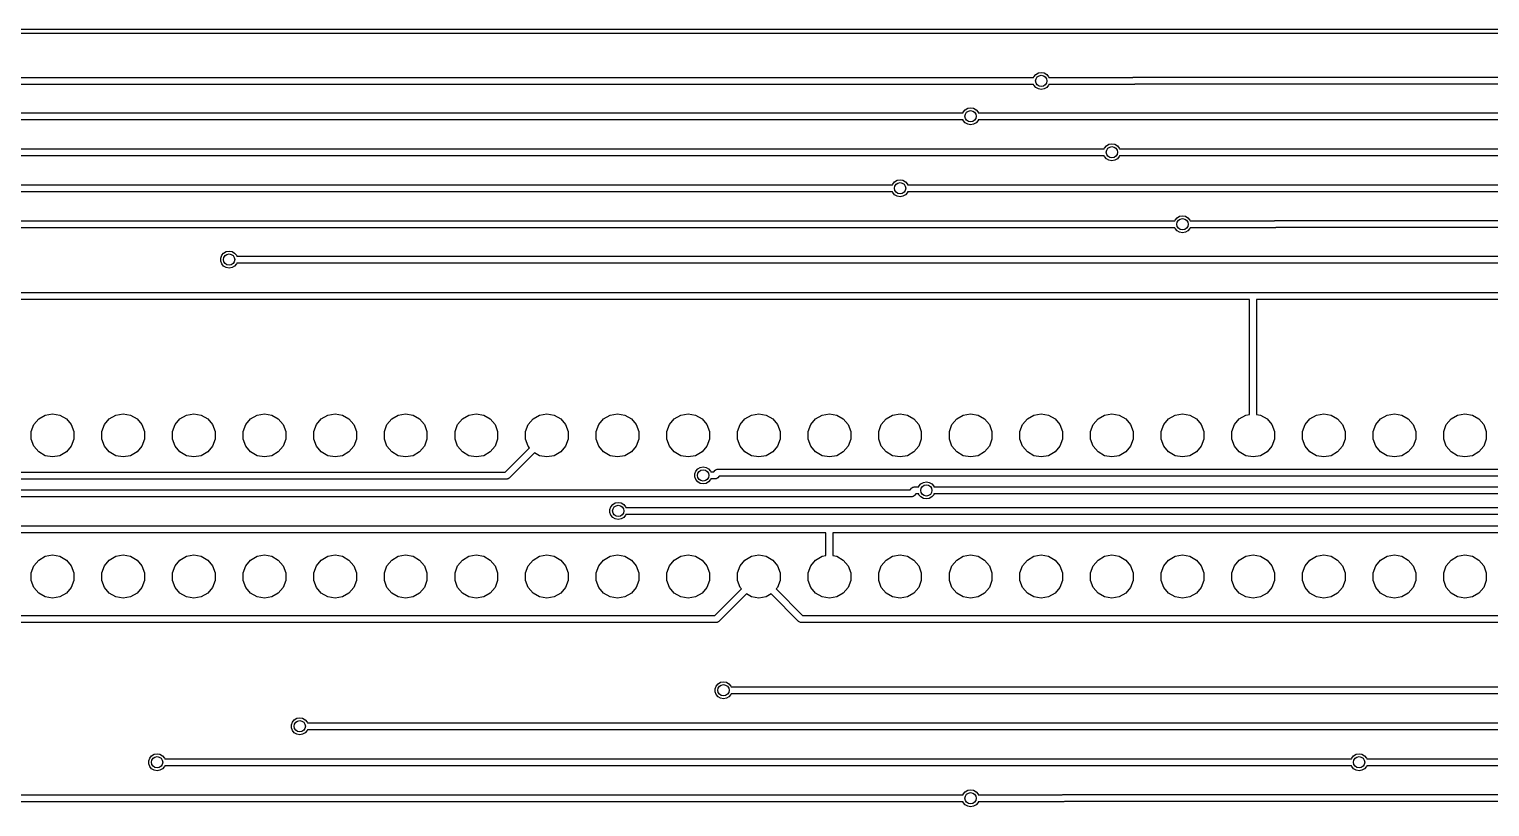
# Model space of a CAD drawing. Extents: x 70 to 225, y -126 to -70.
# Drawn here: x 121.9 to 173.6, y -97.3 to -69.7 of the extents above; entities that cross this region are included whole.
import ezdxf

# ---------------------------------------------------------------- set-up
doc = ezdxf.new("R2010")
doc.units = 0
doc.header["$MEASUREMENT"] = 0
doc.layers.add('BLACK', color=7, linetype='CONTINUOUS')

msp = doc.modelspace()

# ---------------------------------------------------------------- linework, layer by layer
at = {"layer": 'Black'}
for p, q in [((70.2, -69.725), (225.2, -69.725)), ((225.125, -69.875), (70.275, -69.875)), ((157.481, -71.4068), (157.548, -71.3266)), ((157.548, -71.3266), (157.638, -71.2743)), ((157.638, -71.2743), (157.741, -71.2562)), ((157.741, -71.2562), (157.844, -71.2743)), ((157.844, -71.2743), (157.935, -71.3266)), ((157.935, -71.3266), (158.002, -71.4068)), ((98.0413, -71.4323), (157.471, -71.4323)), ((157.471, -71.6823), (98.0931, -71.6823)), ((157.471, -71.4323), (157.481, -71.4068)), ((157.481, -71.7079), (157.471, -71.6823)), ((157.548, -71.788), (157.481, -71.7079)), ((157.638, -71.8403), (157.548, -71.788)), ((157.741, -71.8585), (157.638, -71.8403)), ((157.844, -71.8403), (157.741, -71.8585)), ((157.935, -71.788), (157.844, -71.8403)), ((158.002, -71.7079), (157.935, -71.788)), ((158.002, -71.4068), (158.011, -71.4323)), ((158.011, -71.6823), (158.002, -71.7079)), ((158.011, -71.4323), (160.979, -71.4323)), ((161.016, -71.6823), (158.011, -71.6823)), ((160.979, -71.4323), (160.984, -71.4299)), ((160.984, -71.4299), (161, -71.427)), ((161, -71.427), (161.015, -71.4228)), ((161.015, -71.4228), (161.021, -71.4233)), ((161.022, -71.6814), (161.016, -71.6823)), ((161.021, -71.4233), (161.026, -71.4223)), ((161.027, -71.6819), (161.022, -71.6814)), ((161.026, -71.4223), (202.435, -71.4223)), ((161.043, -71.6776), (161.027, -71.6819)), ((161.059, -71.6748), (161.043, -71.6776)), ((161.063, -71.6723), (161.059, -71.6748)), ((202.435, -71.6723), (161.063, -71.6723)), ((99.4913, -72.6823), (154.971, -72.6823)), ((154.971, -72.6823), (154.981, -72.6568)), ((154.981, -72.6568), (155.048, -72.5766)), ((155.048, -72.5766), (155.138, -72.5243)), ((155.138, -72.5243), (155.241, -72.5062)), ((155.241, -72.5062), (155.344, -72.5243)), ((155.344, -72.5243), (155.435, -72.5766)), ((155.435, -72.5766), (155.502, -72.6568)), ((155.502, -72.6568), (155.511, -72.6823)), ((155.511, -72.6823), (158.516, -72.6823)), ((158.516, -72.6823), (209.566, -72.6823)), ((154.971, -72.9323), (99.5431, -72.9323)), ((154.981, -72.9579), (154.971, -72.9323)), ((155.048, -73.038), (154.981, -72.9579)), ((155.138, -73.0903), (155.048, -73.038)), ((155.241, -73.1085), (155.138, -73.0903)), ((155.344, -73.0903), (155.241, -73.1085)), ((155.435, -73.038), (155.344, -73.0903)), ((155.502, -72.9579), (155.435, -73.038)), ((155.511, -72.9323), (155.502, -72.9579)), ((158.516, -72.9323), (155.511, -72.9323)), ((209.515, -72.9323), (158.516, -72.9323)), ((159.971, -73.9573), (159.981, -73.9318)), ((159.981, -73.9318), (160.048, -73.8516)), ((160.048, -73.8516), (160.138, -73.7993)), ((160.138, -73.7993), (160.241, -73.7812)), ((160.241, -73.7812), (160.344, -73.7993)), ((160.344, -73.7993), (160.435, -73.8516)), ((160.435, -73.8516), (160.502, -73.9318)), ((160.502, -73.9318), (160.511, -73.9573)), ((100.741, -73.9573), (159.971, -73.9573)), ((159.971, -74.2073), (100.793, -74.2073)), ((159.981, -74.2329), (159.971, -74.2073)), ((160.048, -74.313), (159.981, -74.2329)), ((160.138, -74.3653), (160.048, -74.313)), ((160.241, -74.3835), (160.138, -74.3653)), ((160.344, -74.3653), (160.241, -74.3835)), ((160.435, -74.313), (160.344, -74.3653)), ((160.502, -74.2329), (160.435, -74.313)), ((160.511, -74.2073), (160.502, -74.2329)), ((160.511, -73.9573), (163.516, -73.9573)), ((163.493, -74.2073), (160.511, -74.2073)), ((163.495, -74.2076), (163.493, -74.2073)), ((163.51, -74.2119), (163.495, -74.2076)), ((163.516, -74.2114), (163.51, -74.2119)), ((163.516, -73.9573), (163.522, -73.9583)), ((163.521, -74.2123), (163.516, -74.2114)), ((202.435, -74.2123), (163.521, -74.2123)), ((163.522, -73.9583), (163.527, -73.9578)), ((163.527, -73.9578), (163.543, -73.962)), ((163.543, -73.962), (163.545, -73.9623)), ((163.545, -73.9623), (202.435, -73.9623)), ((102.041, -75.2323), (152.471, -75.2323)), ((152.471, -75.4823), (102.093, -75.4823)), ((152.471, -75.2323), (152.481, -75.2068)), ((152.481, -75.5079), (152.471, -75.4823)), ((152.481, -75.2068), (152.548, -75.1266)), ((152.548, -75.1266), (152.638, -75.0743)), ((152.638, -75.0743), (152.741, -75.0562)), ((152.741, -75.0562), (152.844, -75.0743)), ((152.844, -75.0743), (152.935, -75.1266)), ((152.935, -75.1266), (153.002, -75.2068)), ((153.002, -75.2068), (153.011, -75.2323)), ((153.011, -75.4823), (153.002, -75.5079)), ((153.011, -75.2323), (156.016, -75.2323)), ((156.016, -75.4823), (153.011, -75.4823)), ((156.016, -75.2323), (209.576, -75.2323)), ((209.525, -75.4823), (156.016, -75.4823)), ((152.548, -75.588), (152.481, -75.5079)), ((152.638, -75.6403), (152.548, -75.588)), ((152.741, -75.6585), (152.638, -75.6403)), ((152.844, -75.6403), (152.741, -75.6585)), ((152.935, -75.588), (152.844, -75.6403)), ((153.002, -75.5079), (152.935, -75.588)), ((103.291, -76.5073), (162.471, -76.5073)), ((162.471, -76.5073), (162.481, -76.4818)), ((162.481, -76.4818), (162.548, -76.4016)), ((162.548, -76.4016), (162.638, -76.3493)), ((162.638, -76.3493), (162.741, -76.3312)), ((162.741, -76.3312), (162.844, -76.3493)), ((162.844, -76.3493), (162.935, -76.4016)), ((162.935, -76.4016), (163.002, -76.4818)), ((163.002, -76.4818), (163.011, -76.5073)), ((163.011, -76.5073), (165.993, -76.5073)), ((165.993, -76.5073), (165.995, -76.507)), ((165.995, -76.507), (166.01, -76.5028)), ((166.01, -76.5028), (166.016, -76.5033)), ((166.016, -76.5033), (166.021, -76.5023)), ((166.021, -76.5023), (202.435, -76.5023)), ((162.471, -76.7573), (103.343, -76.7573)), ((162.481, -76.7829), (162.471, -76.7573)), ((162.548, -76.863), (162.481, -76.7829)), ((162.638, -76.9153), (162.548, -76.863)), ((162.741, -76.9335), (162.638, -76.9153)), ((162.844, -76.9153), (162.741, -76.9335)), ((162.935, -76.863), (162.844, -76.9153)), ((163.002, -76.7829), (162.935, -76.863)), ((163.011, -76.7573), (163.002, -76.7829)), ((166.016, -76.7573), (163.011, -76.7573)), ((166.022, -76.7564), (166.016, -76.7573)), ((166.027, -76.7569), (166.022, -76.7564)), ((166.043, -76.7526), (166.027, -76.7569)), ((166.045, -76.7523), (166.043, -76.7526)), ((202.435, -76.7523), (166.045, -76.7523)), ((128.695, -77.83), (128.731, -77.7318)), ((128.695, -77.9346), (128.695, -77.83)), ((128.731, -78.0329), (128.695, -77.9346)), ((128.731, -77.7318), (128.798, -77.6516)), ((128.798, -78.113), (128.731, -78.0329)), ((128.798, -77.6516), (128.888, -77.5993)), ((128.888, -77.5993), (128.991, -77.5812)), ((128.991, -77.5812), (129.094, -77.5993)), ((129.094, -77.5993), (129.185, -77.6516)), ((129.185, -77.6516), (129.252, -77.7318)), ((129.252, -78.0329), (129.185, -78.113)), ((129.252, -77.7318), (129.261, -77.7573)), ((129.261, -78.0073), (129.252, -78.0329)), ((129.261, -77.7573), (132.266, -77.7573)), ((132.266, -78.0073), (129.261, -78.0073)), ((132.266, -77.7573), (204.721, -77.7573)), ((204.721, -78.0073), (132.266, -78.0073)), ((128.888, -78.1653), (128.798, -78.113)), ((128.991, -78.1835), (128.888, -78.1653)), ((129.094, -78.1653), (128.991, -78.1835)), ((129.185, -78.113), (129.094, -78.1653)), ((105.429, -79.045), (165.229, -79.045)), ((165.229, -79.045), (165.234, -79.0459)), ((165.234, -79.0459), (165.245, -79.0428)), ((165.245, -79.0428), (165.251, -79.0433)), ((165.251, -79.0433), (165.256, -79.0423)), ((165.256, -79.0423), (202.435, -79.0423)), ((165.116, -79.295), (105.48, -79.295)), ((165.116, -83.3645), (165.116, -79.295)), ((202.435, -79.2923), (165.366, -79.2923)), ((165.366, -79.2923), (165.366, -83.3645)), ((121.988, -83.9745), (122.079, -83.7249)), ((122.079, -83.7249), (122.25, -83.5214)), ((122.25, -83.5214), (122.48, -83.3886)), ((122.48, -83.3886), (122.741, -83.3424)), ((122.741, -83.3424), (123.003, -83.3886)), ((123.003, -83.3886), (123.233, -83.5214)), ((123.233, -83.5214), (123.404, -83.7249)), ((123.404, -83.7249), (123.495, -83.9745)), ((124.488, -83.9745), (124.579, -83.7249)), ((124.579, -83.7249), (124.75, -83.5214)), ((124.75, -83.5214), (124.98, -83.3886)), ((124.98, -83.3886), (125.241, -83.3424)), ((125.241, -83.3424), (125.503, -83.3886)), ((125.503, -83.3886), (125.733, -83.5214)), ((125.733, -83.5214), (125.904, -83.7249)), ((125.904, -83.7249), (125.995, -83.9745)), ((126.988, -83.9745), (127.079, -83.7249)), ((127.079, -83.7249), (127.25, -83.5214)), ((127.25, -83.5214), (127.48, -83.3886)), ((127.48, -83.3886), (127.741, -83.3424)), ((127.741, -83.3424), (128.003, -83.3886)), ((128.003, -83.3886), (128.233, -83.5214)), ((128.233, -83.5214), (128.404, -83.7249)), ((128.404, -83.7249), (128.495, -83.9745)), ((129.488, -83.9745), (129.579, -83.7249)), ((129.579, -83.7249), (129.75, -83.5214)), ((129.75, -83.5214), (129.98, -83.3886)), ((129.98, -83.3886), (130.241, -83.3424)), ((130.241, -83.3424), (130.503, -83.3886)), ((130.503, -83.3886), (130.733, -83.5214)), ((130.733, -83.5214), (130.904, -83.7249)), ((130.904, -83.7249), (130.995, -83.9745)), ((131.988, -83.9745), (132.079, -83.7249)), ((132.079, -83.7249), (132.25, -83.5214)), ((132.25, -83.5214), (132.48, -83.3886)), ((132.48, -83.3886), (132.741, -83.3424)), ((132.741, -83.3424), (133.003, -83.3886)), ((133.003, -83.3886), (133.233, -83.5214)), ((133.233, -83.5214), (133.404, -83.7249)), ((133.404, -83.7249), (133.495, -83.9745)), ((134.488, -83.9745), (134.579, -83.7249)), ((134.579, -83.7249), (134.75, -83.5214)), ((134.75, -83.5214), (134.98, -83.3886)), ((134.98, -83.3886), (135.241, -83.3424)), ((135.241, -83.3424), (135.503, -83.3886)), ((135.503, -83.3886), (135.733, -83.5214)), ((135.733, -83.5214), (135.904, -83.7249)), ((135.904, -83.7249), (135.995, -83.9745)), ((136.988, -83.9745), (137.079, -83.7249)), ((137.079, -83.7249), (137.25, -83.5214)), ((137.25, -83.5214), (137.48, -83.3886)), ((137.48, -83.3886), (137.741, -83.3424)), ((137.741, -83.3424), (138.003, -83.3886)), ((138.003, -83.3886), (138.233, -83.5214)), ((138.233, -83.5214), (138.404, -83.7249)), ((138.404, -83.7249), (138.495, -83.9745)), ((139.488, -83.9745), (139.579, -83.7249)), ((139.579, -83.7249), (139.75, -83.5214)), ((139.75, -83.5214), (139.98, -83.3886)), ((139.98, -83.3886), (140.241, -83.3424)), ((140.241, -83.3424), (140.503, -83.3886)), ((140.503, -83.3886), (140.733, -83.5214)), ((140.733, -83.5214), (140.904, -83.7249)), ((140.904, -83.7249), (140.995, -83.9745)), ((141.988, -83.9745), (142.079, -83.7249)), ((142.079, -83.7249), (142.25, -83.5214)), ((142.25, -83.5214), (142.48, -83.3886)), ((142.48, -83.3886), (142.741, -83.3424)), ((142.741, -83.3424), (143.003, -83.3886)), ((143.003, -83.3886), (143.233, -83.5214)), ((143.233, -83.5214), (143.404, -83.7249)), ((143.404, -83.7249), (143.495, -83.9745)), ((144.488, -83.9745), (144.579, -83.7249)), ((144.579, -83.7249), (144.75, -83.5214)), ((144.75, -83.5214), (144.98, -83.3886)), ((144.98, -83.3886), (145.241, -83.3424)), ((145.241, -83.3424), (145.503, -83.3886)), ((145.503, -83.3886), (145.733, -83.5214)), ((145.733, -83.5214), (145.904, -83.7249)), ((145.904, -83.7249), (145.995, -83.9745)), ((146.988, -83.9745), (147.079, -83.7249)), ((147.079, -83.7249), (147.25, -83.5214)), ((147.25, -83.5214), (147.48, -83.3886)), ((147.48, -83.3886), (147.741, -83.3424)), ((147.741, -83.3424), (148.003, -83.3886)), ((148.003, -83.3886), (148.233, -83.5214)), ((148.233, -83.5214), (148.404, -83.7249)), ((148.404, -83.7249), (148.495, -83.9745)), ((149.488, -83.9745), (149.579, -83.7249)), ((149.579, -83.7249), (149.75, -83.5214)), ((149.75, -83.5214), (149.98, -83.3886)), ((149.98, -83.3886), (150.241, -83.3424)), ((150.241, -83.3424), (150.503, -83.3886)), ((150.503, -83.3886), (150.733, -83.5214)), ((150.733, -83.5214), (150.904, -83.7249)), ((150.904, -83.7249), (150.995, -83.9745)), ((151.988, -83.9745), (152.079, -83.7249)), ((152.079, -83.7249), (152.25, -83.5214)), ((152.25, -83.5214), (152.48, -83.3886)), ((152.48, -83.3886), (152.741, -83.3424)), ((152.741, -83.3424), (153.003, -83.3886)), ((153.003, -83.3886), (153.233, -83.5214)), ((153.233, -83.5214), (153.404, -83.7249)), ((153.404, -83.7249), (153.495, -83.9745)), ((154.488, -83.9745), (154.579, -83.7249)), ((154.579, -83.7249), (154.75, -83.5214)), ((154.75, -83.5214), (154.98, -83.3886)), ((154.98, -83.3886), (155.241, -83.3424)), ((155.241, -83.3424), (155.503, -83.3886)), ((155.503, -83.3886), (155.733, -83.5214)), ((155.733, -83.5214), (155.904, -83.7249)), ((155.904, -83.7249), (155.995, -83.9745)), ((156.988, -83.9745), (157.079, -83.7249)), ((157.079, -83.7249), (157.25, -83.5214)), ((157.25, -83.5214), (157.48, -83.3886)), ((157.48, -83.3886), (157.741, -83.3424)), ((157.741, -83.3424), (158.003, -83.3886)), ((158.003, -83.3886), (158.233, -83.5214)), ((158.233, -83.5214), (158.404, -83.7249)), ((158.404, -83.7249), (158.495, -83.9745)), ((159.488, -83.9745), (159.579, -83.7249)), ((159.579, -83.7249), (159.75, -83.5214)), ((159.75, -83.5214), (159.98, -83.3886)), ((159.98, -83.3886), (160.241, -83.3424)), ((160.241, -83.3424), (160.503, -83.3886)), ((160.503, -83.3886), (160.733, -83.5214)), ((160.733, -83.5214), (160.904, -83.7249)), ((160.904, -83.7249), (160.995, -83.9745)), ((161.988, -83.9745), (162.079, -83.7249)), ((162.079, -83.7249), (162.25, -83.5214)), ((162.25, -83.5214), (162.48, -83.3886)), ((162.48, -83.3886), (162.741, -83.3424)), ((162.741, -83.3424), (163.003, -83.3886)), ((163.003, -83.3886), (163.233, -83.5214)), ((163.233, -83.5214), (163.404, -83.7249)), ((163.404, -83.7249), (163.495, -83.9745)), ((164.488, -83.9745), (164.579, -83.7249)), ((164.579, -83.7249), (164.75, -83.5214)), ((164.75, -83.5214), (164.98, -83.3886)), ((164.98, -83.3886), (165.116, -83.3645)), ((165.366, -83.3645), (165.503, -83.3886)), ((165.503, -83.3886), (165.733, -83.5214)), ((165.733, -83.5214), (165.904, -83.7249)), ((165.904, -83.7249), (165.995, -83.9745)), ((166.988, -83.9745), (167.079, -83.7249)), ((167.079, -83.7249), (167.25, -83.5214)), ((167.25, -83.5214), (167.48, -83.3886)), ((167.48, -83.3886), (167.741, -83.3424)), ((167.741, -83.3424), (168.003, -83.3886)), ((168.003, -83.3886), (168.233, -83.5214)), ((168.233, -83.5214), (168.404, -83.7249)), ((168.404, -83.7249), (168.495, -83.9745)), ((169.488, -83.9745), (169.579, -83.7249)), ((169.579, -83.7249), (169.75, -83.5214)), ((169.75, -83.5214), (169.98, -83.3886)), ((169.98, -83.3886), (170.241, -83.3424)), ((170.241, -83.3424), (170.503, -83.3886)), ((170.503, -83.3886), (170.733, -83.5214)), ((170.733, -83.5214), (170.904, -83.7249)), ((170.904, -83.7249), (170.995, -83.9745)), ((171.988, -83.9745), (172.079, -83.7249)), ((172.079, -83.7249), (172.25, -83.5214)), ((172.25, -83.5214), (172.48, -83.3886)), ((172.48, -83.3886), (172.741, -83.3424)), ((172.741, -83.3424), (173.003, -83.3886)), ((173.003, -83.3886), (173.233, -83.5214)), ((173.233, -83.5214), (173.404, -83.7249)), ((173.404, -83.7249), (173.495, -83.9745)), ((121.988, -84.2402), (121.988, -83.9745)), ((122.079, -84.4898), (121.988, -84.2402)), ((123.495, -84.2402), (123.404, -84.4898)), ((123.495, -83.9745), (123.495, -84.2402)), ((124.488, -84.2402), (124.488, -83.9745)), ((124.579, -84.4898), (124.488, -84.2402)), ((125.995, -84.2402), (125.904, -84.4898)), ((125.995, -83.9745), (125.995, -84.2402)), ((126.988, -84.2402), (126.988, -83.9745)), ((127.079, -84.4898), (126.988, -84.2402)), ((128.495, -84.2402), (128.404, -84.4898)), ((128.495, -83.9745), (128.495, -84.2402)), ((129.488, -84.2402), (129.488, -83.9745)), ((129.579, -84.4898), (129.488, -84.2402)), ((130.995, -84.2402), (130.904, -84.4898)), ((130.995, -83.9745), (130.995, -84.2402)), ((131.988, -84.2402), (131.988, -83.9745)), ((132.079, -84.4898), (131.988, -84.2402)), ((133.495, -84.2402), (133.404, -84.4898)), ((133.495, -83.9745), (133.495, -84.2402)), ((134.488, -84.2402), (134.488, -83.9745)), ((134.579, -84.4898), (134.488, -84.2402)), ((135.995, -84.2402), (135.904, -84.4898)), ((135.995, -83.9745), (135.995, -84.2402)), ((136.988, -84.2402), (136.988, -83.9745)), ((137.079, -84.4898), (136.988, -84.2402)), ((138.495, -84.2402), (138.404, -84.4898)), ((138.495, -83.9745), (138.495, -84.2402)), ((139.488, -84.2402), (139.488, -83.9745)), ((139.579, -84.4898), (139.488, -84.2402)), ((140.995, -84.2402), (140.904, -84.4898)), ((140.995, -83.9745), (140.995, -84.2402)), ((141.988, -84.2402), (141.988, -83.9745)), ((142.079, -84.4898), (141.988, -84.2402)), ((143.495, -84.2402), (143.404, -84.4898)), ((143.495, -83.9745), (143.495, -84.2402)), ((144.488, -84.2402), (144.488, -83.9745)), ((144.579, -84.4898), (144.488, -84.2402)), ((145.995, -84.2402), (145.904, -84.4898)), ((145.995, -83.9745), (145.995, -84.2402)), ((146.988, -84.2402), (146.988, -83.9745)), ((147.079, -84.4898), (146.988, -84.2402)), ((148.495, -84.2402), (148.404, -84.4898)), ((148.495, -83.9745), (148.495, -84.2402)), ((149.488, -84.2402), (149.488, -83.9745)), ((149.579, -84.4898), (149.488, -84.2402)), ((150.995, -84.2402), (150.904, -84.4898)), ((150.995, -83.9745), (150.995, -84.2402)), ((151.988, -84.2402), (151.988, -83.9745)), ((152.079, -84.4898), (151.988, -84.2402)), ((153.495, -84.2402), (153.404, -84.4898)), ((153.495, -83.9745), (153.495, -84.2402)), ((154.488, -84.2402), (154.488, -83.9745)), ((154.579, -84.4898), (154.488, -84.2402)), ((155.995, -84.2402), (155.904, -84.4898)), ((155.995, -83.9745), (155.995, -84.2402)), ((156.988, -84.2402), (156.988, -83.9745)), ((157.079, -84.4898), (156.988, -84.2402)), ((158.495, -84.2402), (158.404, -84.4898)), ((158.495, -83.9745), (158.495, -84.2402)), ((159.488, -84.2402), (159.488, -83.9745)), ((159.579, -84.4898), (159.488, -84.2402)), ((160.995, -84.2402), (160.904, -84.4898)), ((160.995, -83.9745), (160.995, -84.2402)), ((161.988, -84.2402), (161.988, -83.9745)), ((162.079, -84.4898), (161.988, -84.2402)), ((163.495, -84.2402), (163.404, -84.4898)), ((163.495, -83.9745), (163.495, -84.2402)), ((164.488, -84.2402), (164.488, -83.9745)), ((164.579, -84.4898), (164.488, -84.2402)), ((165.995, -84.2402), (165.904, -84.4898)), ((165.995, -83.9745), (165.995, -84.2402)), ((166.988, -84.2402), (166.988, -83.9745)), ((167.079, -84.4898), (166.988, -84.2402)), ((168.495, -84.2402), (168.404, -84.4898)), ((168.495, -83.9745), (168.495, -84.2402)), ((169.488, -84.2402), (169.488, -83.9745)), ((169.579, -84.4898), (169.488, -84.2402)), ((170.995, -84.2402), (170.904, -84.4898)), ((170.995, -83.9745), (170.995, -84.2402)), ((171.988, -84.2402), (171.988, -83.9745)), ((172.079, -84.4898), (171.988, -84.2402)), ((173.495, -84.2402), (173.404, -84.4898)), ((173.495, -83.9745), (173.495, -84.2402)), ((122.25, -84.6933), (122.079, -84.4898)), ((122.48, -84.8261), (122.25, -84.6933)), ((123.233, -84.6933), (123.003, -84.8261)), ((123.404, -84.4898), (123.233, -84.6933)), ((124.75, -84.6933), (124.579, -84.4898)), ((124.98, -84.8261), (124.75, -84.6933)), ((125.733, -84.6933), (125.503, -84.8261)), ((125.904, -84.4898), (125.733, -84.6933)), ((127.25, -84.6933), (127.079, -84.4898)), ((127.48, -84.8261), (127.25, -84.6933)), ((128.233, -84.6933), (128.003, -84.8261)), ((128.404, -84.4898), (128.233, -84.6933)), ((129.75, -84.6933), (129.579, -84.4898)), ((129.98, -84.8261), (129.75, -84.6933)), ((130.733, -84.6933), (130.503, -84.8261)), ((130.904, -84.4898), (130.733, -84.6933)), ((132.25, -84.6933), (132.079, -84.4898)), ((132.48, -84.8261), (132.25, -84.6933)), ((133.233, -84.6933), (133.003, -84.8261)), ((133.404, -84.4898), (133.233, -84.6933)), ((134.75, -84.6933), (134.579, -84.4898)), ((134.98, -84.8261), (134.75, -84.6933)), ((135.733, -84.6933), (135.503, -84.8261)), ((135.904, -84.4898), (135.733, -84.6933)), ((137.25, -84.6933), (137.079, -84.4898)), ((137.48, -84.8261), (137.25, -84.6933)), ((138.233, -84.6933), (138.003, -84.8261)), ((138.404, -84.4898), (138.233, -84.6933)), ((138.767, -85.405), (139.626, -84.5459)), ((139.802, -84.7235), (138.907, -85.6184)), ((139.626, -84.5459), (139.579, -84.4898)), ((139.98, -84.8261), (139.802, -84.7235)), ((140.733, -84.6933), (140.503, -84.8261)), ((140.904, -84.4898), (140.733, -84.6933)), ((142.25, -84.6933), (142.079, -84.4898)), ((142.48, -84.8261), (142.25, -84.6933)), ((143.233, -84.6933), (143.003, -84.8261)), ((143.404, -84.4898), (143.233, -84.6933)), ((144.75, -84.6933), (144.579, -84.4898)), ((144.98, -84.8261), (144.75, -84.6933)), ((145.733, -84.6933), (145.503, -84.8261)), ((145.904, -84.4898), (145.733, -84.6933)), ((147.25, -84.6933), (147.079, -84.4898)), ((147.48, -84.8261), (147.25, -84.6933)), ((148.233, -84.6933), (148.003, -84.8261)), ((148.404, -84.4898), (148.233, -84.6933)), ((149.75, -84.6933), (149.579, -84.4898)), ((149.98, -84.8261), (149.75, -84.6933)), ((150.733, -84.6933), (150.503, -84.8261)), ((150.904, -84.4898), (150.733, -84.6933)), ((152.25, -84.6933), (152.079, -84.4898)), ((152.48, -84.8261), (152.25, -84.6933)), ((153.233, -84.6933), (153.003, -84.8261)), ((153.404, -84.4898), (153.233, -84.6933)), ((154.75, -84.6933), (154.579, -84.4898)), ((154.98, -84.8261), (154.75, -84.6933)), ((155.733, -84.6933), (155.503, -84.8261)), ((155.904, -84.4898), (155.733, -84.6933)), ((157.25, -84.6933), (157.079, -84.4898)), ((157.48, -84.8261), (157.25, -84.6933)), ((158.233, -84.6933), (158.003, -84.8261)), ((158.404, -84.4898), (158.233, -84.6933)), ((159.75, -84.6933), (159.579, -84.4898)), ((159.98, -84.8261), (159.75, -84.6933)), ((160.733, -84.6933), (160.503, -84.8261)), ((160.904, -84.4898), (160.733, -84.6933)), ((162.25, -84.6933), (162.079, -84.4898)), ((162.48, -84.8261), (162.25, -84.6933)), ((163.233, -84.6933), (163.003, -84.8261)), ((163.404, -84.4898), (163.233, -84.6933)), ((164.75, -84.6933), (164.579, -84.4898)), ((164.98, -84.8261), (164.75, -84.6933)), ((165.733, -84.6933), (165.503, -84.8261)), ((165.904, -84.4898), (165.733, -84.6933)), ((167.25, -84.6933), (167.079, -84.4898)), ((167.48, -84.8261), (167.25, -84.6933)), ((168.233, -84.6933), (168.003, -84.8261)), ((168.404, -84.4898), (168.233, -84.6933)), ((169.75, -84.6933), (169.579, -84.4898)), ((169.98, -84.8261), (169.75, -84.6933)), ((170.733, -84.6933), (170.503, -84.8261)), ((170.904, -84.4898), (170.733, -84.6933)), ((172.25, -84.6933), (172.079, -84.4898)), ((172.48, -84.8261), (172.25, -84.6933)), ((173.233, -84.6933), (173.003, -84.8261)), ((173.404, -84.4898), (173.233, -84.6933)), ((122.741, -84.8722), (122.48, -84.8261)), ((123.003, -84.8261), (122.741, -84.8722)), ((125.241, -84.8722), (124.98, -84.8261)), ((125.503, -84.8261), (125.241, -84.8722)), ((127.741, -84.8722), (127.48, -84.8261)), ((128.003, -84.8261), (127.741, -84.8722)), ((130.241, -84.8722), (129.98, -84.8261)), ((130.503, -84.8261), (130.241, -84.8722)), ((132.741, -84.8722), (132.48, -84.8261)), ((133.003, -84.8261), (132.741, -84.8722)), ((135.241, -84.8722), (134.98, -84.8261)), ((135.503, -84.8261), (135.241, -84.8722)), ((137.741, -84.8722), (137.48, -84.8261)), ((138.003, -84.8261), (137.741, -84.8722)), ((140.241, -84.8722), (139.98, -84.8261)), ((140.503, -84.8261), (140.241, -84.8722)), ((142.741, -84.8722), (142.48, -84.8261)), ((143.003, -84.8261), (142.741, -84.8722)), ((145.241, -84.8722), (144.98, -84.8261)), ((145.503, -84.8261), (145.241, -84.8722)), ((145.512, -85.3723), (145.579, -85.2922)), ((145.579, -85.2922), (145.67, -85.2399)), ((145.67, -85.2399), (145.773, -85.2218)), ((145.773, -85.2218), (145.876, -85.2399)), ((145.876, -85.2399), (145.967, -85.2922)), ((145.967, -85.2922), (146.034, -85.3723)), ((146.248, -85.3121), (146.264, -85.3093)), ((146.264, -85.3093), (146.28, -85.3051)), ((146.28, -85.3051), (146.285, -85.3055)), ((146.285, -85.3055), (146.291, -85.3046)), ((146.291, -85.3046), (189.601, -85.3046)), ((147.741, -84.8722), (147.48, -84.8261)), ((148.003, -84.8261), (147.741, -84.8722)), ((150.241, -84.8722), (149.98, -84.8261)), ((150.503, -84.8261), (150.241, -84.8722)), ((152.741, -84.8722), (152.48, -84.8261)), ((153.003, -84.8261), (152.741, -84.8722)), ((155.241, -84.8722), (154.98, -84.8261)), ((155.503, -84.8261), (155.241, -84.8722)), ((157.741, -84.8722), (157.48, -84.8261)), ((158.003, -84.8261), (157.741, -84.8722)), ((160.241, -84.8722), (159.98, -84.8261)), ((160.503, -84.8261), (160.241, -84.8722)), ((162.741, -84.8722), (162.48, -84.8261)), ((163.003, -84.8261), (162.741, -84.8722)), ((165.241, -84.8722), (164.98, -84.8261)), ((165.503, -84.8261), (165.241, -84.8722)), ((167.741, -84.8722), (167.48, -84.8261)), ((168.003, -84.8261), (167.741, -84.8722)), ((170.241, -84.8722), (169.98, -84.8261)), ((170.503, -84.8261), (170.241, -84.8722)), ((172.741, -84.8722), (172.48, -84.8261)), ((173.003, -84.8261), (172.741, -84.8722)), ((138.819, -85.655), (102.996, -85.655)), ((103.004, -85.405), (138.767, -85.405)), ((138.824, -85.654), (138.819, -85.655)), ((138.83, -85.6545), (138.824, -85.654)), ((138.845, -85.6503), (138.83, -85.6545)), ((138.861, -85.6475), (138.845, -85.6503)), ((138.866, -85.6447), (138.861, -85.6475)), ((138.872, -85.6433), (138.866, -85.6447)), ((138.885, -85.6339), (138.872, -85.6433)), ((138.899, -85.6258), (138.885, -85.6339)), ((138.903, -85.6215), (138.899, -85.6258)), ((138.907, -85.6184), (138.903, -85.6215)), ((145.476, -85.4706), (145.512, -85.3723)), ((145.476, -85.5752), (145.476, -85.4706)), ((145.512, -85.6735), (145.476, -85.5752)), ((145.579, -85.7536), (145.512, -85.6735)), ((145.67, -85.8059), (145.579, -85.7536)), ((145.773, -85.824), (145.67, -85.8059)), ((145.876, -85.8059), (145.773, -85.824)), ((145.967, -85.7536), (145.876, -85.8059)), ((146.034, -85.6735), (145.967, -85.7536)), ((146.034, -85.3723), (146.043, -85.3979)), ((146.043, -85.6479), (146.034, -85.6735)), ((146.043, -85.3979), (146.146, -85.3979)), ((146.197, -85.6479), (146.043, -85.6479)), ((146.146, -85.3979), (146.202, -85.3412)), ((146.203, -85.6469), (146.197, -85.6479)), ((146.202, -85.3412), (146.207, -85.338)), ((146.208, -85.6474), (146.203, -85.6469)), ((146.207, -85.338), (146.21, -85.3338)), ((146.224, -85.6432), (146.208, -85.6474)), ((146.21, -85.3338), (146.224, -85.3257)), ((146.224, -85.3257), (146.238, -85.3163)), ((146.24, -85.6404), (146.224, -85.6432)), ((146.238, -85.3163), (146.243, -85.3149)), ((146.245, -85.6376), (146.24, -85.6404)), ((146.243, -85.3149), (146.248, -85.3121)), ((146.25, -85.6362), (146.245, -85.6376)), ((146.263, -85.6268), (146.25, -85.6362)), ((146.278, -85.6187), (146.263, -85.6268)), ((146.281, -85.6144), (146.278, -85.6187)), ((146.286, -85.6113), (146.281, -85.6144)), ((146.342, -85.5546), (146.286, -85.6113)), ((189.653, -85.5546), (146.342, -85.5546)), ((153.412, -85.9068), (153.479, -85.8267)), ((153.479, -85.8267), (153.57, -85.7744)), ((153.57, -85.7744), (153.673, -85.7562)), ((153.673, -85.7562), (153.776, -85.7744)), ((153.776, -85.7744), (153.866, -85.8267)), ((153.866, -85.8267), (153.934, -85.9068)), ((113.011, -86.0323), (153.097, -86.0323)), ((153.149, -86.2823), (113.011, -86.2823)), ((153.097, -86.0323), (153.16, -85.969)), ((153.154, -86.2814), (153.149, -86.2823)), ((153.16, -86.2819), (153.154, -86.2814)), ((153.16, -85.969), (153.165, -85.9658)), ((153.175, -86.2776), (153.16, -86.2819)), ((153.165, -85.9658), (153.168, -85.9616)), ((153.168, -85.9616), (153.182, -85.9534)), ((153.191, -86.2748), (153.175, -86.2776)), ((153.182, -85.9534), (153.196, -85.9441)), ((153.196, -86.272), (153.191, -86.2748)), ((153.196, -85.9441), (153.201, -85.9426)), ((153.201, -86.2706), (153.196, -86.272)), ((153.201, -85.9426), (153.206, -85.9399)), ((153.215, -86.2613), (153.201, -86.2706)), ((153.206, -85.9399), (153.222, -85.937)), ((153.229, -86.2531), (153.215, -86.2613)), ((153.222, -85.937), (153.238, -85.9328)), ((153.232, -86.2489), (153.229, -86.2531)), ((153.237, -86.2457), (153.232, -86.2489)), ((153.3, -86.1823), (153.237, -86.2457)), ((153.238, -85.9328), (153.243, -85.9333)), ((153.243, -85.9333), (153.249, -85.9323)), ((153.249, -85.9323), (153.403, -85.9323)), ((153.403, -86.1823), (153.3, -86.1823)), ((153.403, -85.9323), (153.412, -85.9068)), ((153.412, -86.2079), (153.403, -86.1823)), ((153.479, -86.288), (153.412, -86.2079)), ((153.57, -86.3403), (153.479, -86.288)), ((153.673, -86.3585), (153.57, -86.3403)), ((153.776, -86.3403), (153.673, -86.3585)), ((153.866, -86.288), (153.776, -86.3403)), ((153.934, -86.2079), (153.866, -86.288)), ((153.934, -85.9068), (153.943, -85.9323)), ((153.943, -86.1823), (153.934, -86.2079)), ((153.943, -85.9323), (154.097, -85.9323)), ((154.097, -86.1823), (153.943, -86.1823)), ((154.097, -85.9323), (189.61, -85.9323)), ((189.661, -86.1823), (154.097, -86.1823)), ((142.47, -86.7301), (142.506, -86.6318)), ((142.47, -86.8346), (142.47, -86.7301)), ((142.506, -86.9329), (142.47, -86.8346)), ((142.506, -86.6318), (142.573, -86.5517)), ((142.573, -86.5517), (142.663, -86.4994)), ((142.663, -86.4994), (142.766, -86.4812)), ((142.766, -86.4812), (142.869, -86.4994)), ((142.869, -86.4994), (142.96, -86.5517)), ((142.96, -86.5517), (143.027, -86.6318)), ((143.027, -86.6318), (143.036, -86.6573)), ((143.036, -86.6573), (143.191, -86.6573)), ((143.191, -86.6573), (189.261, -86.6573)), ((111.891, -87.3073), (150.241, -87.3073)), ((142.573, -87.013), (142.506, -86.9329)), ((142.663, -87.0653), (142.573, -87.013)), ((142.766, -87.0835), (142.663, -87.0653)), ((142.869, -87.0653), (142.766, -87.0835)), ((142.96, -87.013), (142.869, -87.0653)), ((143.027, -86.9329), (142.96, -87.013)), ((143.036, -86.9073), (143.027, -86.9329)), ((143.191, -86.9073), (143.036, -86.9073)), ((189.21, -86.9073), (143.191, -86.9073)), ((150.241, -87.3073), (178.041, -87.3073)), ((150.116, -87.5573), (111.943, -87.5573)), ((150.116, -88.0297), (150.116, -87.5573)), ((178.041, -87.5573), (150.366, -87.5573)), ((150.366, -87.5573), (150.366, -88.0297)), ((122.25, -88.5214), (122.48, -88.3886)), ((122.48, -88.3886), (122.741, -88.3424)), ((122.741, -88.3424), (123.003, -88.3886)), ((123.003, -88.3886), (123.233, -88.5214)), ((124.75, -88.5214), (124.98, -88.3886)), ((124.98, -88.3886), (125.241, -88.3424)), ((125.241, -88.3424), (125.503, -88.3886)), ((125.503, -88.3886), (125.733, -88.5214)), ((127.25, -88.5214), (127.48, -88.3886)), ((127.48, -88.3886), (127.741, -88.3424)), ((127.741, -88.3424), (128.003, -88.3886)), ((128.003, -88.3886), (128.233, -88.5214)), ((129.75, -88.5214), (129.98, -88.3886)), ((129.98, -88.3886), (130.241, -88.3424)), ((130.241, -88.3424), (130.503, -88.3886)), ((130.503, -88.3886), (130.733, -88.5214)), ((132.25, -88.5214), (132.48, -88.3886)), ((132.48, -88.3886), (132.741, -88.3424)), ((132.741, -88.3424), (133.003, -88.3886)), ((133.003, -88.3886), (133.233, -88.5214)), ((134.75, -88.5214), (134.98, -88.3886)), ((134.98, -88.3886), (135.241, -88.3424)), ((135.241, -88.3424), (135.503, -88.3886)), ((135.503, -88.3886), (135.733, -88.5214)), ((137.25, -88.5214), (137.48, -88.3886)), ((137.48, -88.3886), (137.741, -88.3424)), ((137.741, -88.3424), (138.003, -88.3886)), ((138.003, -88.3886), (138.233, -88.5214)), ((139.75, -88.5214), (139.98, -88.3886)), ((139.98, -88.3886), (140.241, -88.3424)), ((140.241, -88.3424), (140.503, -88.3886)), ((140.503, -88.3886), (140.733, -88.5214)), ((142.25, -88.5214), (142.48, -88.3886)), ((142.48, -88.3886), (142.741, -88.3424)), ((142.741, -88.3424), (143.003, -88.3886)), ((143.003, -88.3886), (143.233, -88.5214)), ((144.75, -88.5214), (144.98, -88.3886)), ((144.98, -88.3886), (145.241, -88.3424)), ((145.241, -88.3424), (145.503, -88.3886)), ((145.503, -88.3886), (145.733, -88.5214)), ((147.25, -88.5214), (147.48, -88.3886)), ((147.48, -88.3886), (147.741, -88.3424)), ((147.741, -88.3424), (148.003, -88.3886)), ((148.003, -88.3886), (148.233, -88.5214)), ((149.75, -88.5214), (149.98, -88.3886)), ((149.98, -88.3886), (150.116, -88.3645)), ((150.116, -88.3645), (150.116, -88.0297)), ((150.366, -88.0297), (150.366, -88.3645)), ((150.366, -88.3645), (150.503, -88.3886)), ((150.503, -88.3886), (150.733, -88.5214)), ((152.25, -88.5214), (152.48, -88.3886)), ((152.48, -88.3886), (152.741, -88.3424)), ((152.741, -88.3424), (153.003, -88.3886)), ((153.003, -88.3886), (153.233, -88.5214)), ((154.75, -88.5214), (154.98, -88.3886)), ((154.98, -88.3886), (155.241, -88.3424)), ((155.241, -88.3424), (155.503, -88.3886)), ((155.503, -88.3886), (155.733, -88.5214)), ((157.25, -88.5214), (157.48, -88.3886)), ((157.48, -88.3886), (157.741, -88.3424)), ((157.741, -88.3424), (158.003, -88.3886)), ((158.003, -88.3886), (158.233, -88.5214)), ((159.75, -88.5214), (159.98, -88.3886)), ((159.98, -88.3886), (160.241, -88.3424)), ((160.241, -88.3424), (160.503, -88.3886)), ((160.503, -88.3886), (160.733, -88.5214)), ((162.25, -88.5214), (162.48, -88.3886)), ((162.48, -88.3886), (162.741, -88.3424)), ((162.741, -88.3424), (163.003, -88.3886)), ((163.003, -88.3886), (163.233, -88.5214)), ((164.75, -88.5214), (164.98, -88.3886)), ((164.98, -88.3886), (165.241, -88.3424)), ((165.241, -88.3424), (165.503, -88.3886)), ((165.503, -88.3886), (165.733, -88.5214)), ((167.25, -88.5214), (167.48, -88.3886)), ((167.48, -88.3886), (167.741, -88.3424)), ((167.741, -88.3424), (168.003, -88.3886)), ((168.003, -88.3886), (168.233, -88.5214)), ((169.75, -88.5214), (169.98, -88.3886)), ((169.98, -88.3886), (170.241, -88.3424)), ((170.241, -88.3424), (170.503, -88.3886)), ((170.503, -88.3886), (170.733, -88.5214)), ((172.25, -88.5214), (172.48, -88.3886)), ((172.48, -88.3886), (172.741, -88.3424)), ((172.741, -88.3424), (173.003, -88.3886)), ((173.003, -88.3886), (173.233, -88.5214)), ((121.988, -88.9745), (122.079, -88.7249)), ((122.079, -88.7249), (122.25, -88.5214)), ((123.233, -88.5214), (123.404, -88.7249)), ((123.404, -88.7249), (123.495, -88.9745)), ((124.488, -88.9745), (124.579, -88.7249)), ((124.579, -88.7249), (124.75, -88.5214)), ((125.733, -88.5214), (125.904, -88.7249)), ((125.904, -88.7249), (125.995, -88.9745)), ((126.988, -88.9745), (127.079, -88.7249)), ((127.079, -88.7249), (127.25, -88.5214)), ((128.233, -88.5214), (128.404, -88.7249)), ((128.404, -88.7249), (128.495, -88.9745)), ((129.488, -88.9745), (129.579, -88.7249)), ((129.579, -88.7249), (129.75, -88.5214)), ((130.733, -88.5214), (130.904, -88.7249)), ((130.904, -88.7249), (130.995, -88.9745)), ((131.988, -88.9745), (132.079, -88.7249)), ((132.079, -88.7249), (132.25, -88.5214)), ((133.233, -88.5214), (133.404, -88.7249)), ((133.404, -88.7249), (133.495, -88.9745)), ((134.488, -88.9745), (134.579, -88.7249)), ((134.579, -88.7249), (134.75, -88.5214)), ((135.733, -88.5214), (135.904, -88.7249)), ((135.904, -88.7249), (135.995, -88.9745)), ((136.988, -88.9745), (137.079, -88.7249)), ((137.079, -88.7249), (137.25, -88.5214)), ((138.233, -88.5214), (138.404, -88.7249)), ((138.404, -88.7249), (138.495, -88.9745)), ((139.488, -88.9745), (139.579, -88.7249)), ((139.579, -88.7249), (139.75, -88.5214)), ((140.733, -88.5214), (140.904, -88.7249)), ((140.904, -88.7249), (140.995, -88.9745)), ((141.988, -88.9745), (142.079, -88.7249)), ((142.079, -88.7249), (142.25, -88.5214)), ((143.233, -88.5214), (143.404, -88.7249)), ((143.404, -88.7249), (143.495, -88.9745)), ((144.488, -88.9745), (144.579, -88.7249)), ((144.579, -88.7249), (144.75, -88.5214)), ((145.733, -88.5214), (145.904, -88.7249)), ((145.904, -88.7249), (145.995, -88.9745)), ((146.988, -88.9745), (147.079, -88.7249)), ((147.079, -88.7249), (147.25, -88.5214)), ((148.233, -88.5214), (148.404, -88.7249)), ((148.404, -88.7249), (148.495, -88.9745)), ((149.488, -88.9745), (149.579, -88.7249)), ((149.579, -88.7249), (149.75, -88.5214)), ((150.733, -88.5214), (150.904, -88.7249)), ((150.904, -88.7249), (150.995, -88.9745)), ((151.988, -88.9745), (152.079, -88.7249)), ((152.079, -88.7249), (152.25, -88.5214)), ((153.233, -88.5214), (153.404, -88.7249)), ((153.404, -88.7249), (153.495, -88.9745)), ((154.488, -88.9745), (154.579, -88.7249)), ((154.579, -88.7249), (154.75, -88.5214)), ((155.733, -88.5214), (155.904, -88.7249)), ((155.904, -88.7249), (155.995, -88.9745)), ((156.988, -88.9745), (157.079, -88.7249)), ((157.079, -88.7249), (157.25, -88.5214)), ((158.233, -88.5214), (158.404, -88.7249)), ((158.404, -88.7249), (158.495, -88.9745)), ((159.488, -88.9745), (159.579, -88.7249)), ((159.579, -88.7249), (159.75, -88.5214)), ((160.733, -88.5214), (160.904, -88.7249)), ((160.904, -88.7249), (160.995, -88.9745)), ((161.988, -88.9745), (162.079, -88.7249)), ((162.079, -88.7249), (162.25, -88.5214)), ((163.233, -88.5214), (163.404, -88.7249)), ((163.404, -88.7249), (163.495, -88.9745)), ((164.488, -88.9745), (164.579, -88.7249)), ((164.579, -88.7249), (164.75, -88.5214)), ((165.733, -88.5214), (165.904, -88.7249)), ((165.904, -88.7249), (165.995, -88.9745)), ((166.988, -88.9745), (167.079, -88.7249)), ((167.079, -88.7249), (167.25, -88.5214)), ((168.233, -88.5214), (168.404, -88.7249)), ((168.404, -88.7249), (168.495, -88.9745)), ((169.488, -88.9745), (169.579, -88.7249)), ((169.579, -88.7249), (169.75, -88.5214)), ((170.733, -88.5214), (170.904, -88.7249)), ((170.904, -88.7249), (170.995, -88.9745)), ((171.988, -88.9745), (172.079, -88.7249)), ((172.079, -88.7249), (172.25, -88.5214)), ((173.233, -88.5214), (173.404, -88.7249)), ((173.404, -88.7249), (173.495, -88.9745)), ((121.988, -89.2402), (121.988, -88.9745)), ((122.079, -89.4898), (121.988, -89.2402)), ((123.495, -89.2402), (123.404, -89.4898)), ((123.495, -88.9745), (123.495, -89.2402)), ((124.488, -89.2402), (124.488, -88.9745)), ((124.579, -89.4898), (124.488, -89.2402)), ((125.995, -89.2402), (125.904, -89.4898)), ((125.995, -88.9745), (125.995, -89.2402)), ((126.988, -89.2402), (126.988, -88.9745)), ((127.079, -89.4898), (126.988, -89.2402)), ((128.495, -89.2402), (128.404, -89.4898)), ((128.495, -88.9745), (128.495, -89.2402)), ((129.488, -89.2402), (129.488, -88.9745)), ((129.579, -89.4898), (129.488, -89.2402)), ((130.995, -89.2402), (130.904, -89.4898)), ((130.995, -88.9745), (130.995, -89.2402)), ((131.988, -89.2402), (131.988, -88.9745)), ((132.079, -89.4898), (131.988, -89.2402)), ((133.495, -89.2402), (133.404, -89.4898)), ((133.495, -88.9745), (133.495, -89.2402)), ((134.488, -89.2402), (134.488, -88.9745)), ((134.579, -89.4898), (134.488, -89.2402)), ((135.995, -89.2402), (135.904, -89.4898)), ((135.995, -88.9745), (135.995, -89.2402)), ((136.988, -89.2402), (136.988, -88.9745)), ((137.079, -89.4898), (136.988, -89.2402)), ((138.495, -89.2402), (138.404, -89.4898)), ((138.495, -88.9745), (138.495, -89.2402)), ((139.488, -89.2402), (139.488, -88.9745)), ((139.579, -89.4898), (139.488, -89.2402)), ((140.995, -89.2402), (140.904, -89.4898)), ((140.995, -88.9745), (140.995, -89.2402)), ((141.988, -89.2402), (141.988, -88.9745)), ((142.079, -89.4898), (141.988, -89.2402)), ((143.495, -89.2402), (143.404, -89.4898)), ((143.495, -88.9745), (143.495, -89.2402)), ((144.488, -89.2402), (144.488, -88.9745)), ((144.579, -89.4898), (144.488, -89.2402)), ((145.995, -89.2402), (145.904, -89.4898)), ((145.995, -88.9745), (145.995, -89.2402)), ((146.988, -89.2402), (146.988, -88.9745)), ((147.079, -89.4898), (146.988, -89.2402)), ((148.495, -89.2402), (148.404, -89.4898)), ((148.495, -88.9745), (148.495, -89.2402)), ((149.488, -89.2402), (149.488, -88.9745)), ((149.579, -89.4898), (149.488, -89.2402)), ((150.995, -89.2402), (150.904, -89.4898)), ((150.995, -88.9745), (150.995, -89.2402)), ((151.988, -89.2402), (151.988, -88.9745)), ((152.079, -89.4898), (151.988, -89.2402)), ((153.495, -89.2402), (153.404, -89.4898)), ((153.495, -88.9745), (153.495, -89.2402)), ((154.488, -89.2402), (154.488, -88.9745)), ((154.579, -89.4898), (154.488, -89.2402)), ((155.995, -89.2402), (155.904, -89.4898)), ((155.995, -88.9745), (155.995, -89.2402)), ((156.988, -89.2402), (156.988, -88.9745)), ((157.079, -89.4898), (156.988, -89.2402)), ((158.495, -89.2402), (158.404, -89.4898)), ((158.495, -88.9745), (158.495, -89.2402)), ((159.488, -89.2402), (159.488, -88.9745)), ((159.579, -89.4898), (159.488, -89.2402)), ((160.995, -89.2402), (160.904, -89.4898)), ((160.995, -88.9745), (160.995, -89.2402)), ((161.988, -89.2402), (161.988, -88.9745)), ((162.079, -89.4898), (161.988, -89.2402)), ((163.495, -89.2402), (163.404, -89.4898)), ((163.495, -88.9745), (163.495, -89.2402)), ((164.488, -89.2402), (164.488, -88.9745)), ((164.579, -89.4898), (164.488, -89.2402)), ((165.995, -89.2402), (165.904, -89.4898)), ((165.995, -88.9745), (165.995, -89.2402)), ((166.988, -89.2402), (166.988, -88.9745)), ((167.079, -89.4898), (166.988, -89.2402)), ((168.495, -89.2402), (168.404, -89.4898)), ((168.495, -88.9745), (168.495, -89.2402)), ((169.488, -89.2402), (169.488, -88.9745)), ((169.579, -89.4898), (169.488, -89.2402)), ((170.995, -89.2402), (170.904, -89.4898)), ((170.995, -88.9745), (170.995, -89.2402)), ((171.988, -89.2402), (171.988, -88.9745)), ((172.079, -89.4898), (171.988, -89.2402)), ((173.495, -89.2402), (173.404, -89.4898)), ((173.495, -88.9745), (173.495, -89.2402)), ((122.25, -89.6933), (122.079, -89.4898)), ((122.48, -89.8261), (122.25, -89.6933)), ((122.741, -89.8722), (122.48, -89.8261)), ((123.003, -89.8261), (122.741, -89.8722)), ((123.233, -89.6933), (123.003, -89.8261)), ((123.404, -89.4898), (123.233, -89.6933)), ((124.75, -89.6933), (124.579, -89.4898)), ((124.98, -89.8261), (124.75, -89.6933)), ((125.241, -89.8722), (124.98, -89.8261)), ((125.503, -89.8261), (125.241, -89.8722)), ((125.733, -89.6933), (125.503, -89.8261)), ((125.904, -89.4898), (125.733, -89.6933)), ((127.25, -89.6933), (127.079, -89.4898)), ((127.48, -89.8261), (127.25, -89.6933)), ((127.741, -89.8722), (127.48, -89.8261)), ((128.003, -89.8261), (127.741, -89.8722)), ((128.233, -89.6933), (128.003, -89.8261)), ((128.404, -89.4898), (128.233, -89.6933)), ((129.75, -89.6933), (129.579, -89.4898)), ((129.98, -89.8261), (129.75, -89.6933)), ((130.241, -89.8722), (129.98, -89.8261)), ((130.503, -89.8261), (130.241, -89.8722)), ((130.733, -89.6933), (130.503, -89.8261)), ((130.904, -89.4898), (130.733, -89.6933)), ((132.25, -89.6933), (132.079, -89.4898)), ((132.48, -89.8261), (132.25, -89.6933)), ((132.741, -89.8722), (132.48, -89.8261)), ((133.003, -89.8261), (132.741, -89.8722)), ((133.233, -89.6933), (133.003, -89.8261)), ((133.404, -89.4898), (133.233, -89.6933)), ((134.75, -89.6933), (134.579, -89.4898)), ((134.98, -89.8261), (134.75, -89.6933)), ((135.241, -89.8722), (134.98, -89.8261)), ((135.503, -89.8261), (135.241, -89.8722)), ((135.733, -89.6933), (135.503, -89.8261)), ((135.904, -89.4898), (135.733, -89.6933)), ((137.25, -89.6933), (137.079, -89.4898)), ((137.48, -89.8261), (137.25, -89.6933)), ((137.741, -89.8722), (137.48, -89.8261)), ((138.003, -89.8261), (137.741, -89.8722)), ((138.233, -89.6933), (138.003, -89.8261)), ((138.404, -89.4898), (138.233, -89.6933)), ((139.75, -89.6933), (139.579, -89.4898)), ((139.98, -89.8261), (139.75, -89.6933)), ((140.241, -89.8722), (139.98, -89.8261)), ((140.503, -89.8261), (140.241, -89.8722)), ((140.733, -89.6933), (140.503, -89.8261)), ((140.904, -89.4898), (140.733, -89.6933)), ((142.25, -89.6933), (142.079, -89.4898)), ((142.48, -89.8261), (142.25, -89.6933)), ((142.741, -89.8722), (142.48, -89.8261)), ((143.003, -89.8261), (142.741, -89.8722)), ((143.233, -89.6933), (143.003, -89.8261)), ((143.404, -89.4898), (143.233, -89.6933)), ((144.75, -89.6933), (144.579, -89.4898)), ((144.98, -89.8261), (144.75, -89.6933)), ((145.241, -89.8722), (144.98, -89.8261)), ((145.503, -89.8261), (145.241, -89.8722)), ((145.733, -89.6933), (145.503, -89.8261)), ((145.904, -89.4898), (145.733, -89.6933)), ((146.19, -90.4823), (147.126, -89.5459)), ((147.302, -89.7235), (146.33, -90.6957)), ((147.126, -89.5459), (147.079, -89.4898)), ((147.48, -89.8261), (147.302, -89.7235)), ((147.741, -89.8722), (147.48, -89.8261)), ((148.003, -89.8261), (147.741, -89.8722)), ((148.181, -89.7235), (148.003, -89.8261)), ((149.153, -90.6957), (148.181, -89.7235)), ((148.404, -89.4898), (148.357, -89.5459)), ((148.357, -89.5459), (149.293, -90.4823)), ((149.75, -89.6933), (149.579, -89.4898)), ((149.98, -89.8261), (149.75, -89.6933)), ((150.241, -89.8722), (149.98, -89.8261)), ((150.503, -89.8261), (150.241, -89.8722)), ((150.733, -89.6933), (150.503, -89.8261)), ((150.904, -89.4898), (150.733, -89.6933)), ((152.25, -89.6933), (152.079, -89.4898)), ((152.48, -89.8261), (152.25, -89.6933)), ((152.741, -89.8722), (152.48, -89.8261)), ((153.003, -89.8261), (152.741, -89.8722)), ((153.233, -89.6933), (153.003, -89.8261)), ((153.404, -89.4898), (153.233, -89.6933)), ((154.75, -89.6933), (154.579, -89.4898)), ((154.98, -89.8261), (154.75, -89.6933)), ((155.241, -89.8722), (154.98, -89.8261)), ((155.503, -89.8261), (155.241, -89.8722)), ((155.733, -89.6933), (155.503, -89.8261)), ((155.904, -89.4898), (155.733, -89.6933)), ((157.25, -89.6933), (157.079, -89.4898)), ((157.48, -89.8261), (157.25, -89.6933)), ((157.741, -89.8722), (157.48, -89.8261)), ((158.003, -89.8261), (157.741, -89.8722)), ((158.233, -89.6933), (158.003, -89.8261)), ((158.404, -89.4898), (158.233, -89.6933)), ((159.75, -89.6933), (159.579, -89.4898)), ((159.98, -89.8261), (159.75, -89.6933)), ((160.241, -89.8722), (159.98, -89.8261)), ((160.503, -89.8261), (160.241, -89.8722)), ((160.733, -89.6933), (160.503, -89.8261)), ((160.904, -89.4898), (160.733, -89.6933)), ((162.25, -89.6933), (162.079, -89.4898)), ((162.48, -89.8261), (162.25, -89.6933)), ((162.741, -89.8722), (162.48, -89.8261)), ((163.003, -89.8261), (162.741, -89.8722)), ((163.233, -89.6933), (163.003, -89.8261)), ((163.404, -89.4898), (163.233, -89.6933)), ((164.75, -89.6933), (164.579, -89.4898)), ((164.98, -89.8261), (164.75, -89.6933)), ((165.241, -89.8722), (164.98, -89.8261)), ((165.503, -89.8261), (165.241, -89.8722)), ((165.733, -89.6933), (165.503, -89.8261)), ((165.904, -89.4898), (165.733, -89.6933)), ((167.25, -89.6933), (167.079, -89.4898)), ((167.48, -89.8261), (167.25, -89.6933)), ((167.741, -89.8722), (167.48, -89.8261)), ((168.003, -89.8261), (167.741, -89.8722)), ((168.233, -89.6933), (168.003, -89.8261)), ((168.404, -89.4898), (168.233, -89.6933)), ((169.75, -89.6933), (169.579, -89.4898)), ((169.98, -89.8261), (169.75, -89.6933)), ((170.241, -89.8722), (169.98, -89.8261)), ((170.503, -89.8261), (170.241, -89.8722)), ((170.733, -89.6933), (170.503, -89.8261)), ((170.904, -89.4898), (170.733, -89.6933)), ((172.25, -89.6933), (172.079, -89.4898)), ((172.48, -89.8261), (172.25, -89.6933)), ((172.741, -89.8722), (172.48, -89.8261)), ((173.003, -89.8261), (172.741, -89.8722)), ((173.233, -89.6933), (173.003, -89.8261)), ((173.404, -89.4898), (173.233, -89.6933)), ((146.241, -90.7323), (109.241, -90.7323)), ((109.293, -90.4823), (146.19, -90.4823)), ((146.247, -90.7314), (146.241, -90.7323)), ((146.252, -90.7319), (146.247, -90.7314)), ((146.268, -90.7276), (146.252, -90.7319)), ((146.284, -90.7248), (146.268, -90.7276)), ((146.289, -90.722), (146.284, -90.7248)), ((146.294, -90.7206), (146.289, -90.722)), ((146.308, -90.7113), (146.294, -90.7206)), ((146.322, -90.7031), (146.308, -90.7113)), ((146.325, -90.6989), (146.322, -90.7031)), ((146.33, -90.6957), (146.325, -90.6989)), ((149.157, -90.6989), (149.153, -90.6957)), ((149.161, -90.7031), (149.157, -90.6989)), ((149.175, -90.7113), (149.161, -90.7031)), ((149.189, -90.7206), (149.175, -90.7113)), ((149.194, -90.722), (149.189, -90.7206)), ((149.199, -90.7248), (149.194, -90.722)), ((149.215, -90.7276), (149.199, -90.7248)), ((149.23, -90.7319), (149.215, -90.7276)), ((149.236, -90.7314), (149.23, -90.7319)), ((149.241, -90.7323), (149.236, -90.7314)), ((216.055, -90.7323), (149.241, -90.7323)), ((149.293, -90.4823), (216.003, -90.4823)), ((146.195, -93.08), (146.231, -92.9818)), ((146.231, -92.9818), (146.298, -92.9016)), ((146.298, -92.9016), (146.388, -92.8493)), ((146.388, -92.8493), (146.491, -92.8312)), ((146.491, -92.8312), (146.594, -92.8493)), ((146.594, -92.8493), (146.685, -92.9016)), ((146.685, -92.9016), (146.752, -92.9818)), ((146.752, -92.9818), (146.761, -93.0073)), ((146.761, -93.0073), (149.766, -93.0073)), ((149.766, -93.0073), (217.15, -93.0073)), ((146.195, -93.1846), (146.195, -93.08)), ((146.231, -93.2829), (146.195, -93.1846)), ((146.298, -93.363), (146.231, -93.2829)), ((146.388, -93.4153), (146.298, -93.363)), ((146.491, -93.4335), (146.388, -93.4153)), ((146.594, -93.4153), (146.491, -93.4335)), ((146.685, -93.363), (146.594, -93.4153)), ((146.752, -93.2829), (146.685, -93.363)), ((146.761, -93.2573), (146.752, -93.2829)), ((149.766, -93.2573), (146.761, -93.2573)), ((217.201, -93.2573), (149.766, -93.2573)), ((131.195, -94.355), (131.231, -94.2568)), ((131.195, -94.4596), (131.195, -94.355)), ((131.231, -94.5579), (131.195, -94.4596)), ((131.231, -94.2568), (131.298, -94.1766)), ((131.298, -94.638), (131.231, -94.5579)), ((131.298, -94.1766), (131.388, -94.1243)), ((131.388, -94.1243), (131.491, -94.1062)), ((131.491, -94.1062), (131.594, -94.1243)), ((131.594, -94.1243), (131.685, -94.1766)), ((131.685, -94.1766), (131.752, -94.2568)), ((131.752, -94.5579), (131.685, -94.638)), ((131.752, -94.2568), (131.761, -94.2823)), ((131.761, -94.5323), (131.752, -94.5579)), ((131.761, -94.2823), (134.766, -94.2823)), ((134.766, -94.5323), (131.761, -94.5323)), ((134.766, -94.2823), (202.435, -94.2823)), ((202.435, -94.5323), (134.766, -94.5323)), ((131.388, -94.6903), (131.298, -94.638)), ((131.491, -94.7085), (131.388, -94.6903)), ((131.594, -94.6903), (131.491, -94.7085)), ((131.685, -94.638), (131.594, -94.6903)), ((126.145, -95.63), (126.181, -95.5318)), ((126.145, -95.7346), (126.145, -95.63)), ((126.181, -95.5318), (126.248, -95.4516)), ((126.248, -95.4516), (126.338, -95.3993)), ((126.338, -95.3993), (126.441, -95.3812)), ((126.441, -95.3812), (126.544, -95.3993)), ((126.544, -95.3993), (126.635, -95.4516)), ((126.635, -95.4516), (126.702, -95.5318)), ((126.702, -95.5318), (126.711, -95.5573)), ((126.711, -95.5573), (168.721, -95.5573)), ((168.721, -95.5573), (168.731, -95.5318)), ((168.731, -95.5318), (168.798, -95.4516)), ((168.798, -95.4516), (168.888, -95.3993)), ((168.888, -95.3993), (168.991, -95.3812)), ((168.991, -95.3812), (169.094, -95.3993)), ((169.094, -95.3993), (169.185, -95.4516)), ((169.185, -95.4516), (169.252, -95.5318)), ((169.252, -95.5318), (169.261, -95.5573)), ((169.261, -95.5573), (172.266, -95.5573)), ((172.266, -95.5573), (216.008, -95.5573)), ((126.181, -95.8329), (126.145, -95.7346)), ((126.248, -95.913), (126.181, -95.8329)), ((126.338, -95.9653), (126.248, -95.913)), ((126.441, -95.9835), (126.338, -95.9653)), ((126.544, -95.9653), (126.441, -95.9835)), ((126.635, -95.913), (126.544, -95.9653)), ((126.702, -95.8329), (126.635, -95.913)), ((126.711, -95.8073), (126.702, -95.8329)), ((168.721, -95.8073), (126.711, -95.8073)), ((168.731, -95.8329), (168.721, -95.8073)), ((168.798, -95.913), (168.731, -95.8329)), ((168.888, -95.9653), (168.798, -95.913)), ((168.991, -95.9835), (168.888, -95.9653)), ((169.094, -95.9653), (168.991, -95.9835)), ((169.185, -95.913), (169.094, -95.9653)), ((169.252, -95.8329), (169.185, -95.913)), ((169.261, -95.8073), (169.252, -95.8329)), ((172.266, -95.8073), (169.261, -95.8073)), ((216.06, -95.8073), (172.266, -95.8073)), ((155.048, -96.7266), (155.138, -96.6743)), ((155.138, -96.6743), (155.241, -96.6562)), ((155.241, -96.6562), (155.344, -96.6743)), ((155.344, -96.6743), (155.435, -96.7266)), ((115.461, -96.8323), (154.971, -96.8323)), ((154.971, -97.0823), (115.461, -97.0823)), ((154.971, -96.8323), (154.981, -96.8068)), ((154.981, -97.1079), (154.971, -97.0823)), ((154.981, -96.8068), (155.048, -96.7266)), ((155.048, -97.188), (154.981, -97.1079)), ((155.138, -97.2403), (155.048, -97.188)), ((155.435, -97.188), (155.344, -97.2403)), ((155.435, -96.7266), (155.502, -96.8068)), ((155.502, -97.1079), (155.435, -97.188)), ((155.502, -96.8068), (155.511, -96.8323)), ((155.511, -97.0823), (155.502, -97.1079)), ((155.511, -96.8323), (158.479, -96.8323)), ((158.516, -97.0823), (155.511, -97.0823)), ((158.479, -96.8323), (158.484, -96.8299)), ((158.484, -96.8299), (158.5, -96.827)), ((158.5, -96.827), (158.515, -96.8228)), ((158.515, -96.8228), (158.521, -96.8233)), ((158.522, -97.0814), (158.516, -97.0823)), ((158.521, -96.8233), (158.526, -96.8223)), ((158.527, -97.0819), (158.522, -97.0814)), ((158.526, -96.8223), (202.435, -96.8223)), ((158.543, -97.0776), (158.527, -97.0819)), ((158.559, -97.0748), (158.543, -97.0776)), ((158.563, -97.0723), (158.559, -97.0748)), ((202.435, -97.0723), (158.563, -97.0723)), ((155.241, -97.2585), (155.138, -97.2403)), ((155.344, -97.2403), (155.241, -97.2585))]:
    msp.add_line(p, q, dxfattribs=at)
for centre in [(157.741, -71.5573), (155.241, -72.8073), (160.241, -74.0823), (152.741, -75.3573), (162.741, -76.6323), (128.991, -77.8823), (145.773, -85.5229), (153.673, -86.0573), (142.766, -86.7823), (146.491, -93.1323), (131.491, -94.4073), (126.441, -95.6823), (168.991, -95.6823), (155.241, -96.9573)]:
    msp.add_circle(centre, 0.2, dxfattribs=at)

doc.saveas('drawing.dxf')
